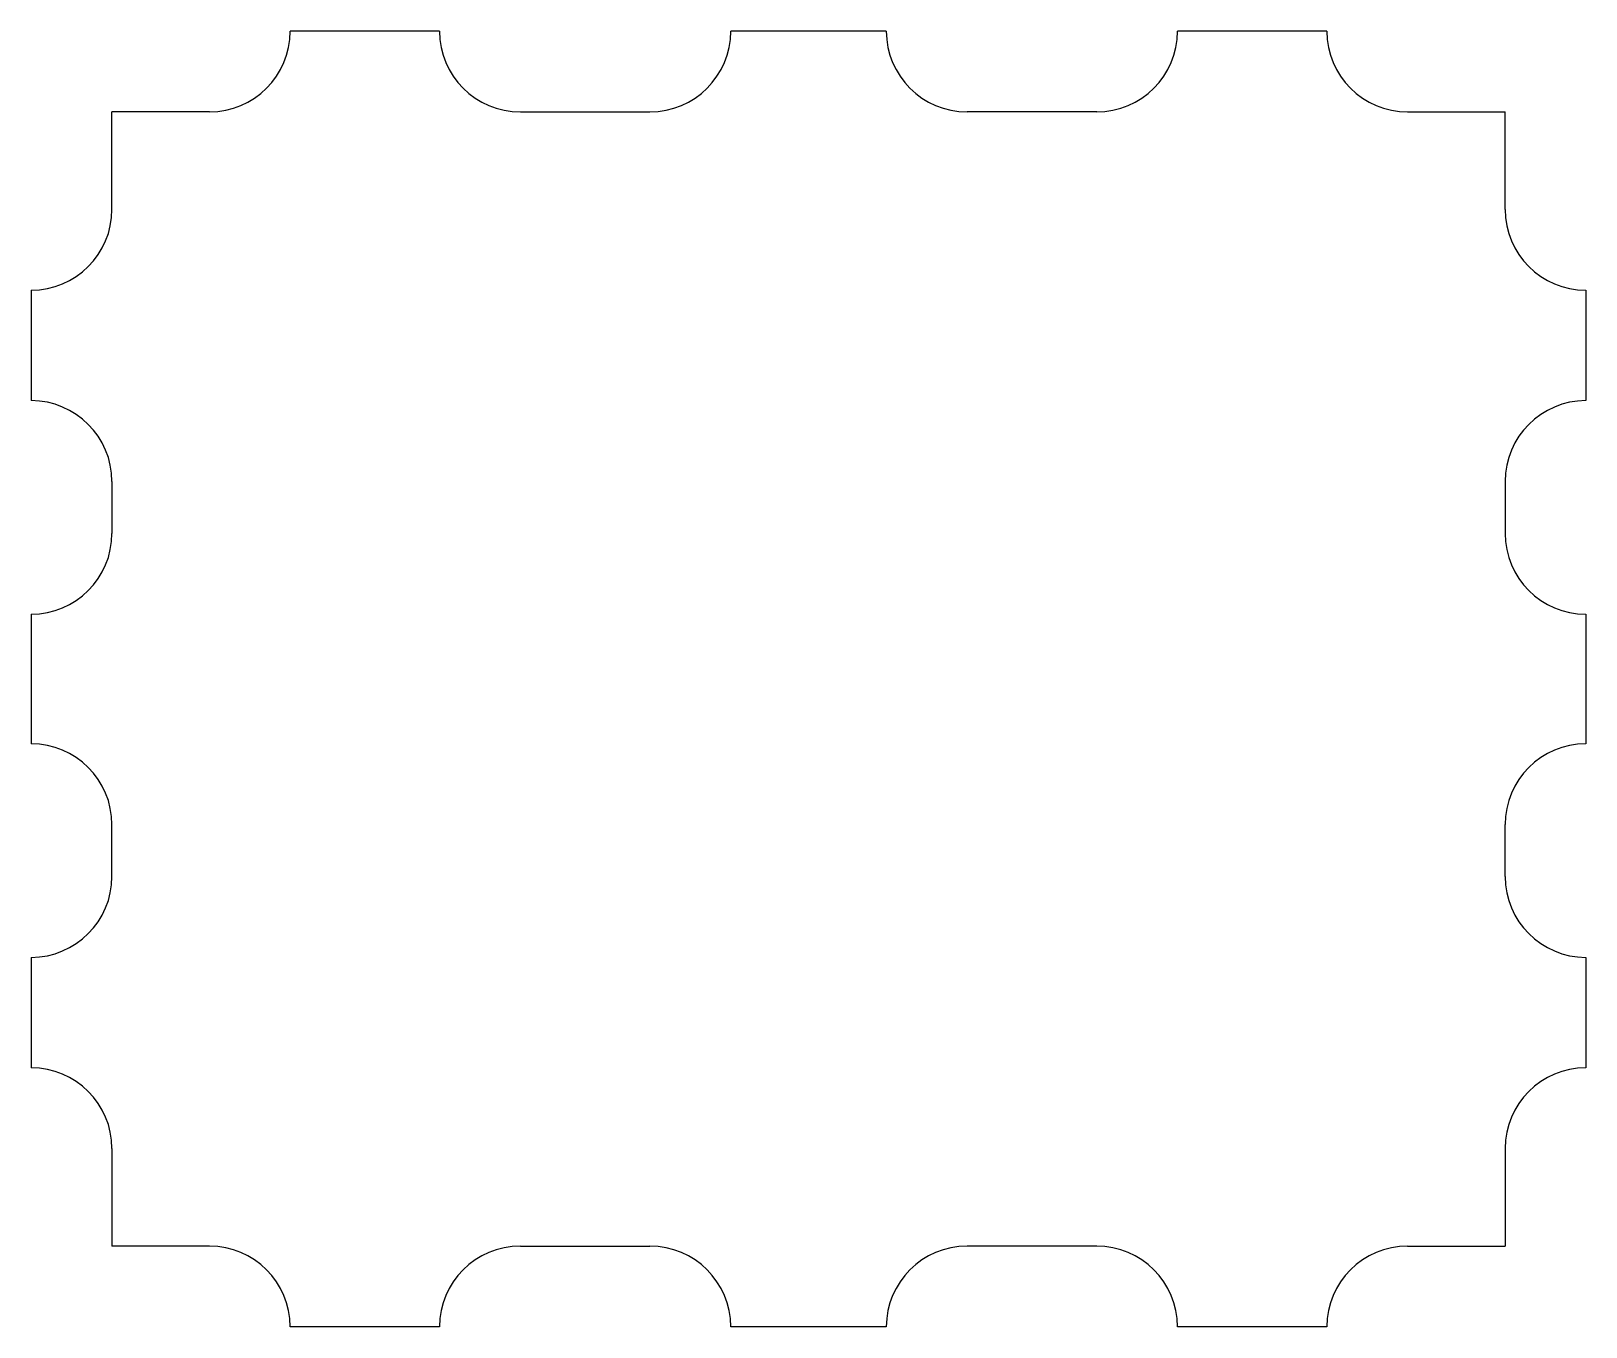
# Model space of a CAD drawing. Extents: x 14.5 to 44.5, y -42.5 to -17.5.
import ezdxf

# ---------------------------------------------------------------- set-up
doc = ezdxf.new("R2010")
doc.units = 0
doc.header["$MEASUREMENT"] = 0
doc.layers.add('VISIBLE', color=7, linetype='CONTINUOUS')

msp = doc.modelspace()

# ---------------------------------------------------------------- linework, layer by layer
at = {"layer": 'VISIBLE'}
for p, q in [((22.388, -17.509), (19.508, -17.509)), ((31.008, -17.509), (28.008, -17.509)), ((39.508, -17.509), (36.628, -17.509)), ((17.948, -19.069), (16.068, -19.069)), ((16.068, -20.949), (16.068, -19.069)), ((23.948, -19.069), (26.448, -19.069)), ((35.068, -19.069), (32.568, -19.069)), ((41.068, -19.069), (42.948, -19.069)), ((42.948, -20.949), (42.948, -19.069)), ((14.508, -22.509), (14.508, -24.639)), ((44.508, -22.509), (44.508, -24.639)), ((16.068, -26.199), (16.068, -27.199)), ((42.948, -26.199), (42.948, -27.199)), ((14.508, -28.759), (14.508, -31.259)), ((44.508, -28.759), (44.508, -31.259)), ((16.068, -33.819), (16.068, -32.819)), ((42.948, -33.819), (42.948, -32.819)), ((14.508, -35.379), (14.508, -37.509)), ((44.508, -35.379), (44.508, -37.509)), ((16.068, -39.069), (16.068, -40.949)), ((42.948, -39.069), (42.948, -40.949)), ((17.948, -40.949), (16.068, -40.949)), ((23.948, -40.949), (26.448, -40.949)), ((35.068, -40.949), (32.568, -40.949)), ((41.068, -40.949), (42.948, -40.949)), ((22.388, -42.509), (19.508, -42.509)), ((31.008, -42.509), (28.008, -42.509)), ((39.508, -42.509), (36.628, -42.509))]:
    msp.add_line(p, q, dxfattribs=at)
for centre, start, end in [((17.948, -17.509), 270, 0), ((23.948, -17.509), 180, 270), ((26.448, -17.509), 270, 0), ((32.568, -17.509), 180, 270), ((35.068, -17.509), 270, 0), ((41.068, -17.509), 180, 270), ((14.508, -20.949), 270, 0), ((44.508, -20.949), 180, 270), ((14.508, -26.199), 0, 90), ((44.508, -26.199), 90, 180), ((14.508, -27.199), 270, 0), ((44.508, -27.199), 180, 270), ((14.508, -32.819), 0, 90), ((44.508, -32.819), 90, 180), ((14.508, -33.819), 270, 0), ((44.508, -33.819), 180, 270), ((14.508, -39.069), 0, 90), ((44.508, -39.069), 90, 180), ((17.948, -42.509), 0, 90), ((23.948, -42.509), 90, 180), ((26.448, -42.509), 0, 90), ((32.568, -42.509), 90, 180), ((35.068, -42.509), 0, 90), ((41.068, -42.509), 90, 180)]:
    msp.add_arc(centre, 1.56, start, end, dxfattribs=at)

doc.saveas('drawing.dxf')
